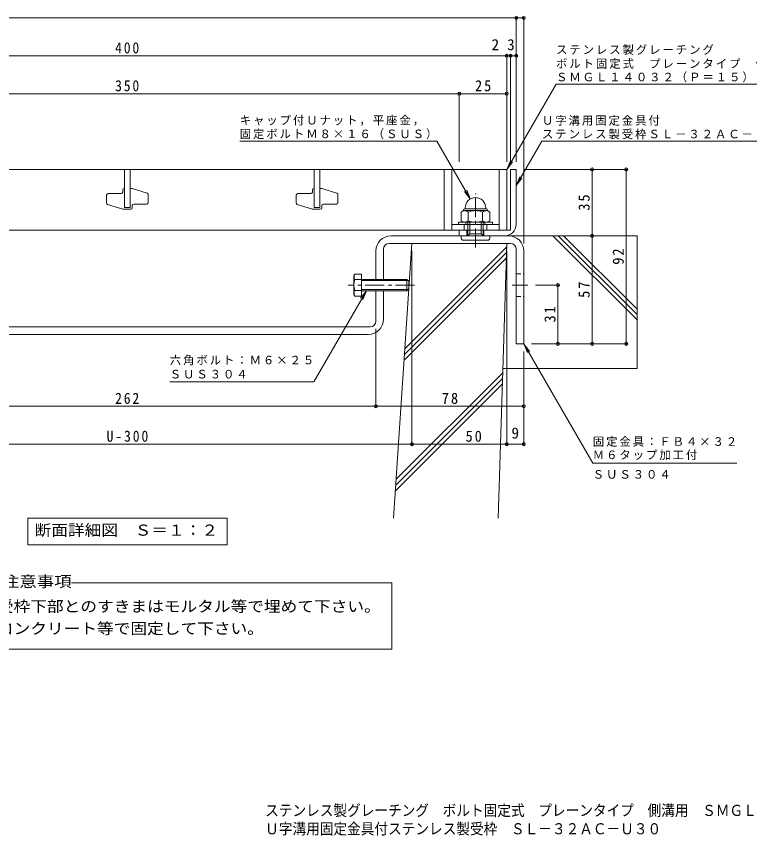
# Model space of a CAD drawing. Units: millimetres on the paper, enlarged 10 times, with parts at other scales. Extents: x -2184 to 2306, y -1959 to 1524.
# Drawn here: x -1134 to 799, y -1959 to 203 of the extents above; entities that cross this region are included whole.
import ezdxf
from ezdxf.enums import TextEntityAlignment as Align

# ---------------------------------------------------------------- set-up
doc = ezdxf.new("R2010")
doc.units = ezdxf.units.MM
doc.header["$LTSCALE"] = 10
doc.header["$PDMODE"] = 32
doc.header["$PDSIZE"] = 8
doc.linetypes.add('CHAIN1', pattern=[8, 5, -1, 1, -1])
doc.linetypes.add('DASHED1', pattern=[1.8, 1.2, -0.6])
for name, color, linetype, lineweight in [('D-1_躯体', 2, 'Continuous', 9), ('D-2_仕上', 3, 'Continuous', 9), ('D-4_文字', 7, 'Continuous', 9), ('D-5_建具', 7, 'Continuous', 9), ('D-6_間仕切', 6, 'Continuous', 9), ('D-8_ハッチ', 3, 'Continuous', 9), ('D-A_インテリア', 2, 'Continuous', 9), ('D-B_衛生陶器', 2, 'Continuous', 9)]:
    doc.layers.add(name, color=color, linetype=linetype, lineweight=lineweight)
doc.layers.add('F-0_F-0ﾚｲﾔ', color=2, linetype='Continuous')
doc.styles.add('ＭＳ ゴシック', font='')
doc.styles.get('ＭＳ ゴシック').set_extended_font_data('MS Gothic')

msp = doc.modelspace()

# ---------------------------------------------------------------- linework, layer by layer
at = {"layer": 'D-1_躯体'}
for p, q in [((169.11, -360.37), (169.11, -201.37)), ((169.11, -201.37), (184.11, -201.37)), ((184.11, -201.37), (184.11, -346.37)), ((54.11, -376.37), (54.11, -361.37)), ((99.11, -376.37), (99.11, -361.37))]:
    msp.add_line(p, q, dxfattribs=at)
msp.add_lwpolyline([(154.11, -376.37), (34.11, -376.37), (34.11, -361.37), (168.11, -361.37)], dxfattribs=at)
for centre, radius in [((154.11, -346.37), 30), ((168.11, -360.37), 1)]:
    msp.add_arc(centre, radius, 270, 0, dxfattribs=at)
at = {"layer": 'D-2_仕上'}
for p, q in [((-1840.89, -201.37), (159.11, -201.37)), ((-848.39, -301.37), (-848.39, -201.37)), ((-833.39, -201.37), (-833.39, -301.37)), ((-348.39, -301.37), (-348.39, -201.37)), ((-333.39, -201.37), (-333.39, -301.37)), ((-5.89, -201.37), (-5.89, -361.37)), ((14.11, -201.37), (14.11, -361.37)), ((139.11, -201.37), (139.11, -361.37)), ((159.11, -201.37), (159.11, -361.37)), ((-853.39, -261.12), (-853.39, -255.37)), ((-849.39, -251.37), (-848.39, -251.37)), ((-353.39, -261.12), (-353.39, -255.37)), ((-349.39, -251.37), (-348.39, -251.37)), ((-895.89, -289.71), (-895.89, -269.12)), ((-891.89, -265.12), (-857.39, -265.12)), ((-785.89, -268.03), (-785.89, -288.62)), ((-395.89, -289.71), (-395.89, -269.12)), ((-391.89, -265.12), (-357.39, -265.12)), ((-285.89, -268.03), (-285.89, -288.62)), ((-853.39, -306.37), (-893.13, -293.51)), ((-848.39, -301.37), (-833.39, -301.37)), ((-828.39, -296.62), (-828.39, -302.37)), ((-789.89, -292.62), (-824.39, -292.62)), ((-353.39, -306.37), (-393.13, -293.51)), ((-348.39, -301.37), (-333.39, -301.37)), ((-328.39, -296.62), (-328.39, -302.37)), ((-289.89, -292.62), (-324.39, -292.62)), ((-832.39, -306.37), (-853.39, -306.37)), ((-332.39, -306.37), (-353.39, -306.37)), ((159.11, -361.37), (-1840.89, -361.37)), ((139.11, -346.37), (14.11, -346.37)), ((46.61, -361.37), (46.61, -346.37)), ((106.61, -361.37), (106.61, -346.37))]:
    msp.add_line(p, q, dxfattribs=at)
for points in [[(-833.39, -251.37), (-828.39, -251.37), (-788.66, -264.22)], [(-333.39, -251.37), (-328.39, -251.37), (-288.66, -264.22)]]:
    msp.add_lwpolyline(points, dxfattribs=at)
for centre, start, end in [((-849.39, -255.37), 90, 180), ((-349.39, -255.37), 90, 180), ((-891.89, -269.12), 90, 180), ((-857.39, -261.12), 270, 0), ((-789.89, -268.03), 0, 72.07208), ((-391.89, -269.12), 90, 180), ((-357.39, -261.12), 270, 0), ((-289.89, -268.03), 0, 72.07208), ((-891.89, -289.71), 180, 252.07208), ((-832.39, -302.37), 270, 0), ((-824.39, -296.62), 90, 180), ((-789.89, -288.62), 270, 0), ((-391.89, -289.71), 180, 252.07208), ((-332.39, -302.37), 270, 0), ((-324.39, -296.62), 90, 180), ((-289.89, -288.62), 270, 0)]:
    msp.add_arc(centre, 4, start, end, dxfattribs=at)
at = {"layer": 'D-4_文字'}
for p, q in [((-1865.89, 198.63), (184.11, 198.63)), ((184.11, 201.63), (184.11, -181.37)), ((184.11, 198.63), (204.11, 198.63)), ((204.11, 201.63), (204.11, -396.37)), ((-1840.89, 98.63), (159.11, 98.63)), ((159.11, 101.63), (159.11, -181.37)), ((159.11, 98.63), (169.11, 98.63)), ((169.11, 101.63), (169.11, -181.37)), ((169.11, 98.63), (184.11, 98.63)), ((34.11, 1.63), (34.11, -181.37)), ((-1715.89, -1.37), (34.11, -1.37)), ((34.11, -1.37), (159.11, -1.37)), ((477.11, -201.37), (204.11, -201.37)), ((384.11, -201.37), (384.11, -376.37)), ((474.11, -201.37), (474.11, -661.37)), ((384.11, -376.37), (384.11, -661.37)), ((-90.89, -929.04), (-90.89, -416.37)), ((159.11, -929.04), (159.11, -416.37)), ((297.11, -506.37), (234.75, -506.37)), ((294.11, -661.37), (294.11, -506.37)), ((-185.89, -829.15), (-185.89, -621.37)), ((477.11, -661.37), (224.11, -661.37)), ((204.11, -929.04), (204.11, -681.37)), ((-1495.89, -826.15), (-185.89, -826.15)), ((-185.89, -826.15), (204.11, -826.15)), ((-1590.89, -926.04), (-90.89, -926.04)), ((-90.89, -926.04), (159.11, -926.04)), ((159.11, -926.04), (204.11, -926.04))]:
    msp.add_line(p, q, dxfattribs=at)
for p in [(184.11, 198.63), (204.11, 198.63), (159.11, 98.63), (169.11, 98.63), (184.11, 98.63), (34.11, -1.37), (159.11, -1.37), (384.11, -201.37), (474.11, -201.37), (384.11, -376.37), (294.11, -506.37), (294.11, -661.37), (384.11, -661.37), (474.11, -661.37), (-185.89, -826.15), (204.11, -826.15), (-90.89, -926.04), (159.11, -926.04), (204.11, -926.04)]:
    msp.add_point(p, dxfattribs=at)
at = {"layer": 'D-5_建具'}
for p, q in [((289.01, 23.63), (914.03, 23.63)), ((-545.01, -126.37), (-25.01, -126.37)), ((-25.01, -126.37), (63.11, -278.99)), ((251.94, -126.37), (184.11, -243.87)), ((251.94, -126.37), (911.97, -126.37)), ((159.11, -201.37), (174.33, -181.53)), ((184.11, -243.87), (193.67, -220.77)), ((184.11, -243.87), (199.33, -224.03)), ((63.11, -278.99), (47.89, -259.15)), ((63.11, -278.99), (53.54, -255.89)), ((-210.84, -521.37), (-220.41, -544.46)), ((204.11, -661.37), (213.67, -684.46)), ((-349.41, -761.37), (-729.41, -761.37)), ((765.97, -976.37), (385.97, -976.37)), ((-1103.89, -1121.37), (-577.89, -1121.37)), ((-1103.89, -1121.37), (-1103.89, -1191.37)), ((-577.89, -1121.37), (-577.89, -1191.37)), ((-1103.89, -1191.37), (-577.89, -1191.37)), ((-988.53, -1291.99), (-143.6, -1291.99)), ((-143.6, -1291.99), (-143.6, -1466.6)), ((-143.6, -1466.6), (-1538.19, -1466.6))]:
    msp.add_line(p, q, dxfattribs=at)
for points in [[(289.01, 23.63), (159.11, -201.37), (168.67, -178.27)], [(-349.41, -761.37), (-210.84, -521.37), (-226.06, -541.2)], [(385.97, -976.37), (204.11, -661.37), (219.33, -681.2)]]:
    msp.add_lwpolyline(points, dxfattribs=at)
at = {"layer": 'D-6_間仕切'}
for p, q in [((164.11, -376.37), (502.61, -376.37)), ((502.61, -598.28), (280.69, -376.37)), ((502.61, -584.14), (294.83, -376.37)), ((502.61, -570), (308.98, -376.37)), ((502.61, -376.37), (502.61, -726.37)), ((-139.23, -1121.37), (-90.89, -396.37)), ((-109.43, -674.41), (158.8, -406.18)), ((159.11, -396.37), (-90.89, -396.37)), ((159.11, -396.37), (136.45, -1121.37)), ((-110.44, -689.56), (158.34, -420.78)), ((-111.45, -704.71), (157.89, -435.37)), ((148.79, -726.37), (502.61, -726.37)), ((-133.4, -1033.99), (147.97, -752.61)), ((-132.39, -1018.84), (148.43, -738.01)), ((-134.41, -1049.14), (147.52, -767.21))]:
    msp.add_line(p, q, dxfattribs=at)
at = {"layer": 'D-8_ハッチ'}
for p, q in [((-145.89, -376.37), (164.11, -376.37)), ((-150.89, -396.37), (169.11, -396.37)), ((-185.89, -491.37), (-185.89, -416.37)), ((-165.89, -491.37), (-165.89, -411.37)), ((184.11, -411.37), (184.11, -661.37)), ((204.11, -416.37), (204.11, -661.37)), ((-185.89, -601.37), (-185.89, -521.37)), ((-165.89, -596.37), (-165.89, -521.37)), ((-1480.89, -616.37), (-200.89, -616.37)), ((-1475.89, -636.37), (-205.89, -636.37)), ((204.11, -661.37), (184.11, -661.37))]:
    msp.add_line(p, q, dxfattribs=at)
at = {"layer": 'D-8_ハッチ', "linetype": 'DASHED1'}
for p, q in [((184.11, -476.37), (204.11, -476.37)), ((184.11, -536.37), (204.11, -536.37))]:
    msp.add_line(p, q, dxfattribs=at)
at = {"layer": 'D-8_ハッチ', "color": 7, "linetype": 'CHAIN1'}
msp.add_line((173.46, -506.37), (214.75, -506.37), dxfattribs=at)
at = {"layer": 'D-8_ハッチ'}
for centre, radius, start, end in [((-145.89, -416.37), 40, 90, 180), ((164.11, -416.37), 40, 0, 90), ((-150.89, -411.37), 15, 90, 180), ((169.11, -411.37), 15, 0, 90), ((-205.89, -596.37), 40, 270, 0), ((-200.89, -601.37), 15, 270, 0)]:
    msp.add_arc(centre, radius, start, end, dxfattribs=at)
at = {"layer": 'D-A_インテリア'}
for p, q in [((-241.37, -477.5), (-243.89, -481.87)), ((-243.89, -481.87), (-243.89, -530.87)), ((-223.89, -477.5), (-241.37, -477.5)), ((-223.89, -491.93), (-241.37, -491.93)), ((-223.89, -477.5), (-223.89, -535.24)), ((-223.89, -491.37), (-103.89, -491.37)), ((-223.89, -494.37), (-100.89, -494.37)), ((-103.89, -491.37), (-98.89, -496.37)), ((-103.89, -491.37), (-103.89, -521.37)), ((-98.89, -496.37), (-98.89, -516.37)), ((-223.89, -518.37), (-100.89, -518.37)), ((-103.89, -521.37), (-98.89, -516.37)), ((-241.37, -535.24), (-243.89, -530.87)), ((-223.89, -520.8), (-241.37, -520.8)), ((-223.89, -535.24), (-241.37, -535.24)), ((-223.89, -521.37), (-103.89, -521.37))]:
    msp.add_line(p, q, dxfattribs=at)
at = {"layer": 'D-A_インテリア', "color": 7, "linetype": 'CHAIN1'}
msp.add_line((-83.89, -506.37), (-258.89, -506.37), dxfattribs=at)
at = {"layer": 'D-A_インテリア'}
for centre, radius, start, end in [((-201.32, -506.37), 42.57, 160.18087, 199.81913), ((-228.87, -484.72), 14.43, 150.00001, 209.99999), ((-228.87, -528.02), 14.43, 150.00001, 209.99999)]:
    msp.add_arc(centre, radius, start, end, dxfattribs=at)
at = {"layer": 'D-B_衛生陶器', "color": 7, "linetype": 'CHAIN1'}
msp.add_line((76.61, -406.78), (76.61, -264.74), dxfattribs=at)
at = {"layer": 'D-B_衛生陶器'}
for p, q in [((49.61, -304.87), (49.61, -302.37)), ((103.61, -304.87), (103.61, -302.37)), ((45.59, -309.87), (39.08, -313.63)), ((39.08, -313.63), (39.08, -336.61)), ((44.61, -309.87), (44.61, -310.44)), ((107.62, -309.87), (45.59, -309.87)), ((103.61, -304.87), (49.61, -304.87)), ((57.84, -313.63), (57.84, -336.61)), ((95.37, -313.63), (95.37, -336.61)), ((107.62, -309.87), (114.13, -313.63)), ((108.61, -309.87), (108.61, -310.44)), ((114.13, -313.63), (114.13, -336.61)), ((31.61, -340.37), (121.61, -340.37)), ((45.59, -340.37), (39.08, -336.61)), ((51.61, -340.37), (51.61, -346.37)), ((56.61, -376.37), (56.61, -340.37)), ((61.61, -371.37), (61.61, -340.37)), ((91.61, -371.37), (91.61, -340.37)), ((96.61, -376.37), (96.61, -340.37)), ((101.61, -340.37), (101.61, -346.37)), ((107.62, -340.37), (114.13, -336.61)), ((39.11, -382.87), (39.11, -376.37)), ((44.11, -387.87), (109.11, -387.87)), ((56.61, -376.37), (61.61, -371.37)), ((61.61, -371.37), (91.61, -371.37)), ((96.61, -376.37), (91.61, -371.37)), ((114.11, -382.87), (114.11, -376.37))]:
    msp.add_line(p, q, dxfattribs=at)
msp.add_lwpolyline([(121.61, -340.37), (121.61, -346.37), (31.61, -346.37), (31.61, -340.37)], dxfattribs=at)
for centre, radius, start, end in [((76.61, -302.37), 27, 0, 180), ((49.61, -309.87), 5, 90, 180), ((45.59, -331.68), 21.82, 55.84651, 90.00017), ((76.61, -358.54), 48.67, 67.32404, 112.67596), ((107.62, -331.68), 21.82, 89.99983, 124.15349), ((103.61, -309.87), 5, 0, 90), ((45.59, -318.55), 21.82, 269.99983, 304.15349), ((76.61, -291.7), 48.67, 247.32404, 292.67596), ((107.62, -318.55), 21.82, 235.84651, 270.00017), ((44.11, -382.87), 5, 180, 270), ((109.11, -382.87), 5, 270, 0)]:
    msp.add_arc(centre, radius, start, end, dxfattribs=at)

# ---------------------------------------------------------------- texts
at = {"layer": 'D-4_文字', "color": 2, "style": 'ＭＳ ゴシック'}
for s, p in [('2', (119.12, 104.63)), ('3', (160.28, 104.63)), ('9', (171.61, -920.04))]:
    msp.add_text(s, height=29.33, dxfattribs=at).set_placement(p, align=Align.BOTTOM_LEFT)
at = {"layer": 'D-4_文字', "color": 2, "char_height": 29.33, "attachment_point": 7, "style": 'ＭＳ ゴシック'}
for s, insert in [('\\T1.27;\\W0.9;400', (-873.39, 104.63)), ('\\T1.27;\\W0.9;350', (-873.39, 4.63)), ('\\T1.27;\\W0.95;25', (75.36, 4.63)), ('\\T1.27;\\W0.9;262', (-873.39, -820.15)), ('\\T1.27;\\W0.95;78', (-12.14, -820.15)), ('\\T1.28;\\W0.9;U-300', (-895.89, -920.04)), ('\\T1.27;\\W0.95;50', (50.48, -920.04))]:
    msp.add_mtext(s, dxfattribs=dict(at, insert=insert))
at = {"layer": 'D-4_文字', "color": 2, "char_height": 29.33, "attachment_point": 7, "rotation": 90, "style": 'ＭＳ ゴシック'}
for s, insert in [('\\T1.27;\\W0.95;35', (378.11, -310.12)), ('\\T1.27;\\W0.95;92', (468.11, -452.62)), ('\\T1.27;\\W0.95;57', (378.11, -540.12)), ('\\T1.27;\\W0.95;31', (288.11, -605.12))]:
    msp.add_mtext(s, dxfattribs=dict(at, insert=insert))
at = {"layer": 'D-5_建具', "color": 2, "style": 'ＭＳ ゴシック'}
for s, width, p in [('断面詳細図\u3000Ｓ＝１：２', 1.1, (-1085.89, -1176.37)), ('受枠施工時の注意事項', 1.15, (-1448.22, -1311.83)), ('Ｕ字溝上端部と受枠下部とのすきまはモルタル等で埋めて下さい。', 1.1, (-1493.22, -1377.53)), ('固定金具は必ずコンクリート等で固定して下さい。', 1.1, (-1493.22, -1435.84))]:
    msp.add_text(s, height=29.33, dxfattribs=dict(at, width=width)).set_placement(p, align=Align.BOTTOM_LEFT)
at = {"layer": 'D-5_建具', "char_height": 21.99, "attachment_point": 7, "style": 'ＭＳ ゴシック'}
for s, insert in [('\\T1.17;ステンレス製グレーチング', (289.03, 101.12)), ('\\T1.17;ボルト固定式\u3000プレーンタイプ\u3000側溝用', (289.03, 64.14)), ('\\T1.17;ＳＭＧＬ１４０３２（Ｐ＝１５）', (289.03, 28.39)), ('\\T1.17;キャップ付Ｕナット，平座金，', (-545.01, -85.86)), ('\\T1.17;Ｕ字溝用固定金具付', (251.97, -85.86)), ('\\T1.17;固定ボルトＭ８×１６（ＳＵＳ）', (-545.01, -121.61)), ('\\T1.17;ステンレス製受枠ＳＬ－３２ＡＣ－Ｕ３０', (251.97, -121.61)), ('\\T1.17;六角ボルト：Ｍ６×２５', (-729.41, -718.03)), ('\\T1.17;ＳＵＳ３０４', (-729.41, -753.03)), ('\\T1.17;固定金具：ＦＢ４×３２', (385.97, -933.03)), ('\\T1.17;Ｍ６タップ加工付', (385.97, -968.03)), ('\\T1.17;ＳＵＳ３０４', (385.97, -1017.47))]:
    msp.add_mtext(s, dxfattribs=dict(at, insert=insert))
at = {"layer": 'F-0_F-0ﾚｲﾔ', "style": 'ＭＳ ゴシック', "width": 0.9}
for s, p in [('ステンレス製グレーチング\u3000ボルト固定式\u3000プレーンタイプ\u3000側溝用\u3000ＳＭＧＬ\u3000１４０３２（Ｐ＝１５）', (-477.83, -1915.86)), ('Ｕ字溝用固定金具付ステンレス製受枠\u3000ＳＬ－３２ＡＣ－Ｕ３０', (-477.83, -1964.32))]:
    msp.add_text(s, height=29.33, dxfattribs=at).set_placement(p, align=Align.BOTTOM_LEFT)

doc.saveas('drawing.dxf')
